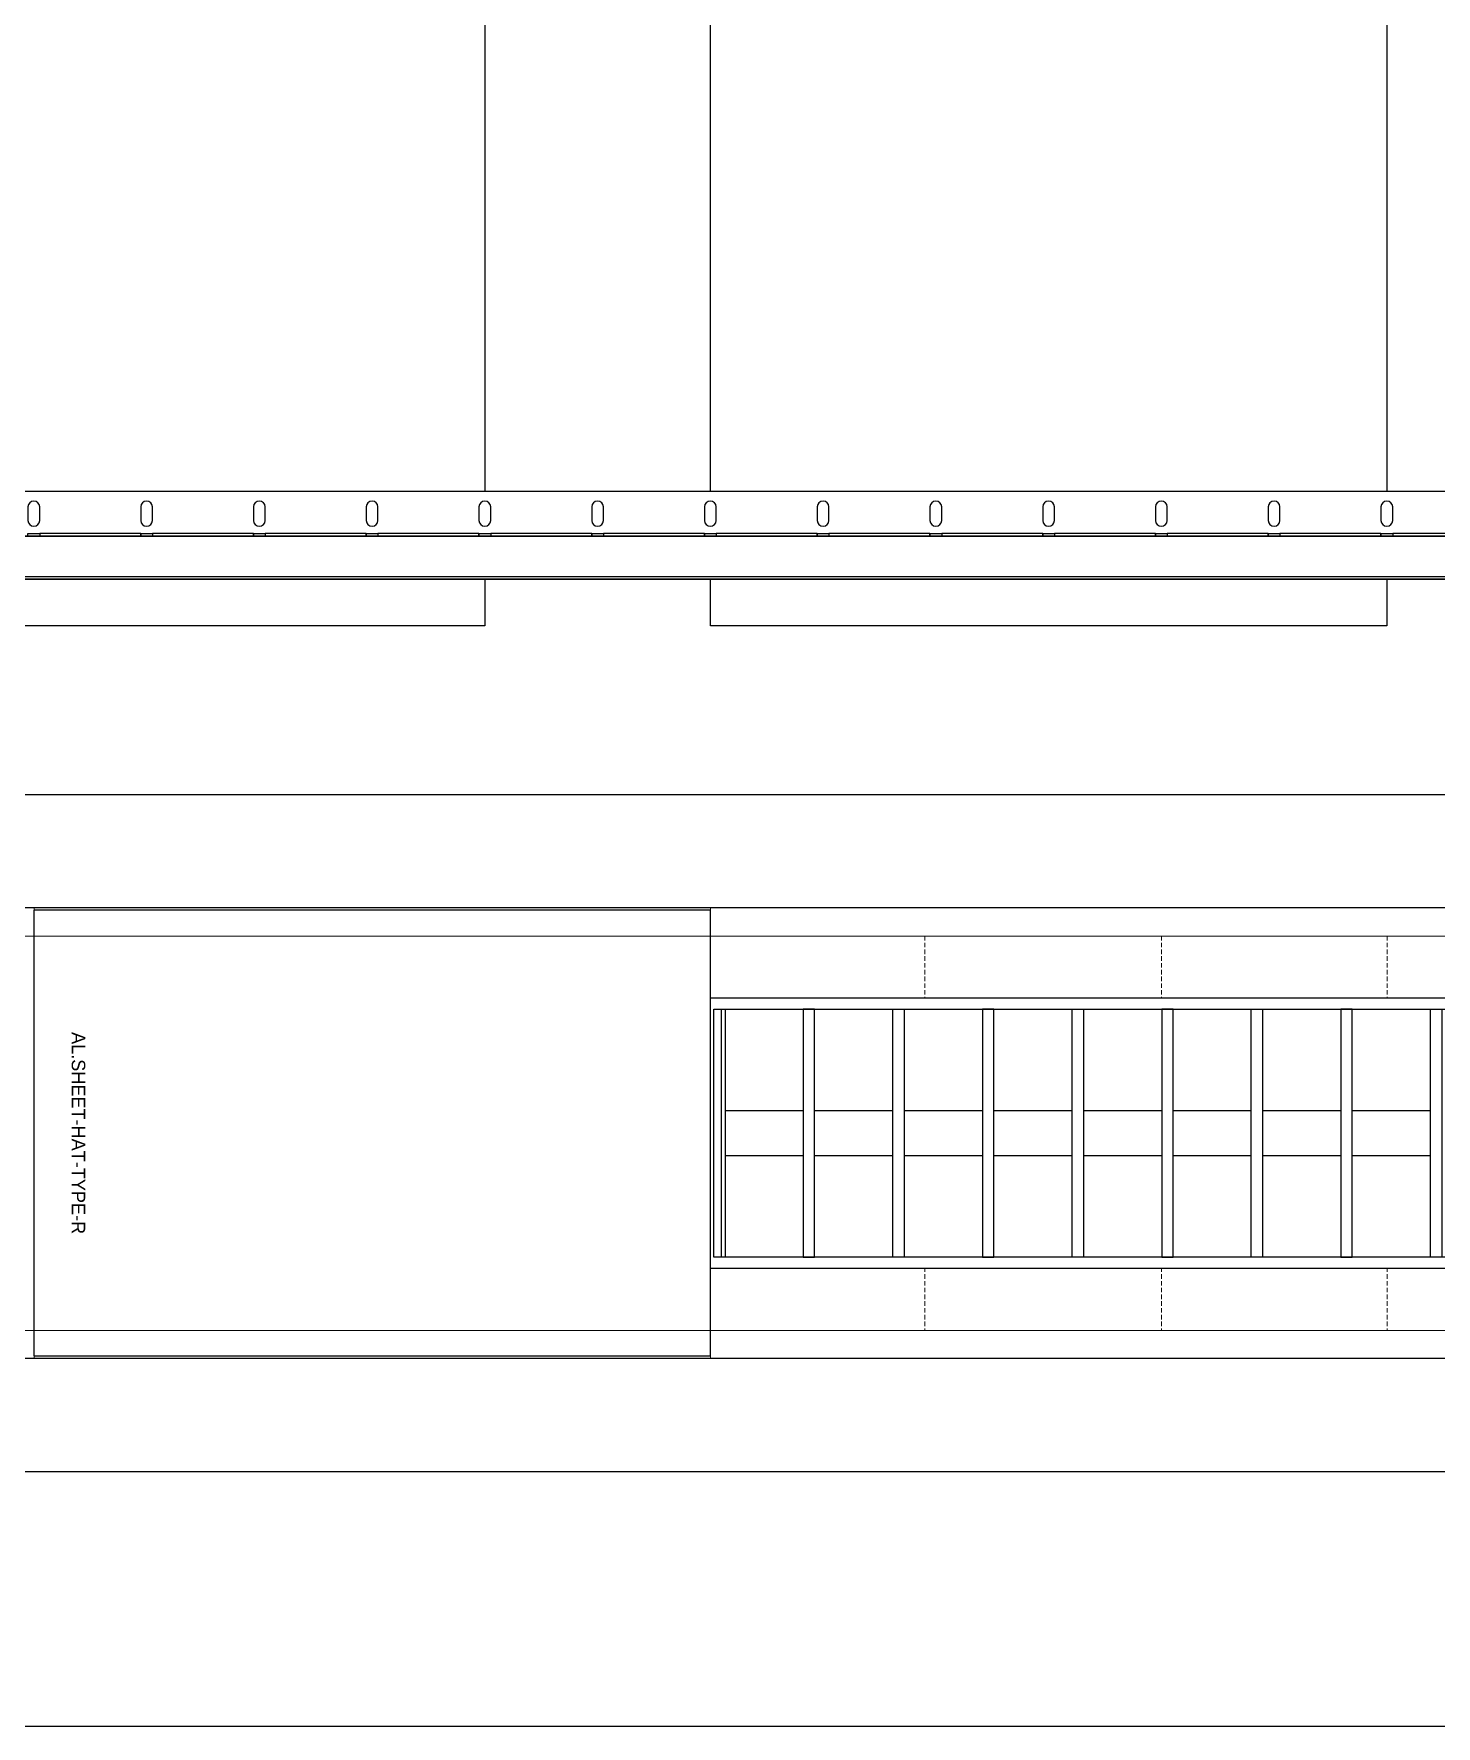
# Model space of a CAD drawing. Header units: millimetres. Extents: x -962357 to -591296, y -223672 to 59420.
# Drawn here: x -789230 to -788608, y -179329 to -178579 of the extents above; entities that cross this region are included whole.
import ezdxf
from ezdxf.enums import TextEntityAlignment as Align

# ---------------------------------------------------------------- set-up
doc = ezdxf.new("R2010")
doc.units = ezdxf.units.MM
doc.linetypes.add('DPA_Hidden 50', pattern=[3, 2, -1])
for name, color, linetype in [('000 - WIPEOUT', 250, 'Continuous'), ('001 - ASCESSORIES', 251, 'Continuous'), ('A04_TUBE SERIES', 2, 'Continuous'), ('A11_ALU.SOLID SHEET', 2, 'Continuous')]:
    doc.layers.add(name, color=color, linetype=linetype)
doc.layers.add('A-GLAZ-CURT', color=2, linetype='Continuous', lineweight=9)

# ---------------------------------------------------------------- blocks, each defined once
blk = doc.blocks.new('*U4626')
at = {"layer": 'A11_ALU.SOLID SHEET', "color": 0}
blk.add_lwpolyline([(300, -98.8), (300, 98.8), (0, 98.8), (0, -98.8)], close=True, dxfattribs=at)
at = {"layer": 'Defpoints', "color": 250}
blk.add_point((0, 0), dxfattribs=at)
blk.add_text('AL.SHEET-HAT-TYPE-R', height=6, rotation=270, dxfattribs=at).set_placement((15, 0), align=Align.BOTTOM_CENTER)
blk = doc.blocks.new('*U4621')
at = {"color": 1}
blk.add_wipeout([(600, -60), (-600, -60), (-600, 60), (600, 60)], dxfattribs=at).dxf.layer = '000 - WIPEOUT'
at = {"layer": '001 - ASCESSORIES', "color": 0}
blk.add_lwpolyline([(600, -60), (-600, -60), (-600, 60), (600, 60)], close=True, dxfattribs=at)
at = {"layer": '001 - ASCESSORIES'}
for points in [[(-593.5, -55), (-598.5, -55), (-598.5, 55), (-593.5, 55)], [(595, -55), (-595, -55), (-595, 55), (595, 55)], [(-558.77, -55), (-553.77, -55), (-553.77, 55), (-558.77, 55)], [(-514.03, -55), (-519.03, -55), (-519.03, 55), (-514.03, 55)], [(-479.3, -55), (-474.3, -55), (-474.3, 55), (-479.3, 55)], [(-434.57, -55), (-439.57, -55), (-439.57, 55), (-434.57, 55)], [(-399.83, -55), (-394.83, -55), (-394.83, 55), (-399.83, 55)], [(-355.1, -55), (-360.1, -55), (-360.1, 55), (-355.1, 55)], [(-320.37, -55), (-315.37, -55), (-315.37, 55), (-320.37, 55)], [(-275.63, -55), (-280.63, -55), (-280.63, 55), (-275.63, 55)]]:
    blk.add_lwpolyline(points, close=True, dxfattribs=at)
for points in [[(-593.5, 10), (-558.77, 10)], [(-553.77, 10), (-519.03, 10)], [(-514.03, 10), (-479.3, 10)], [(-474.3, 10), (-439.57, 10)], [(-434.57, 10), (-399.83, 10)], [(-394.83, 10), (-360.1, 10)], [(-355.1, 10), (-320.37, 10)], [(-315.37, 10), (-280.63, 10)], [(-593.5, -10), (-558.77, -10)], [(-553.77, -10), (-519.03, -10)], [(-514.03, -10), (-479.3, -10)], [(-474.3, -10), (-439.57, -10)], [(-434.57, -10), (-399.83, -10)], [(-394.83, -10), (-360.1, -10)], [(-355.1, -10), (-320.37, -10)], [(-315.37, -10), (-280.63, -10)]]:
    blk.add_lwpolyline(points, dxfattribs=at)
blk = doc.blocks.new('*U4646')
blk.add_attdef('EXTR.OVL-LENGTH_', (-25, -59.09), '', height=5)
blk.add_wipeout([(-25, 0), (25, 0), (25, 67400), (-25, 67400)]).dxf.layer = '000 - WIPEOUT'
at = {"layer": 'A04_TUBE SERIES', "color": 0}
blk.add_lwpolyline([(-25, 0), (25, 0), (25, 67400), (-25, 67400)], close=True, dxfattribs=at)
blk = doc.blocks.new('*U4648')
blk.add_attdef('EXTR.OVL-LENGTH_', (-25, -59.09), '', height=5)
blk.add_wipeout([(-25, 0), (25, 0), (25, 67400), (-25, 67400)]).dxf.layer = '000 - WIPEOUT'
at = {"layer": 'A04_TUBE SERIES', "color": 0}
blk.add_lwpolyline([(-25, 0), (25, 0), (25, 67400), (-25, 67400)], close=True, dxfattribs=at)
blk = doc.blocks.new('*U4717')
at = {"color": 3}
for points in [[(-1050, -28850), (1050, -28850), (1050, -29150), (-1050, -29150)], [(-1050, -29250), (1050, -29250), (1050, -29550), (-1050, -29550)]]:
    blk.add_wipeout(points, dxfattribs=at).dxf.layer = '000 - WIPEOUT'
at = {"layer": 'A11_ALU.SOLID SHEET', "color": 0, "linetype": 'ByBlock'}
for points in [[(-1050, -29150), (1050, -29150), (1050, -28850), (-1050, -28850)], [(-1050, -29550), (1050, -29550), (1050, -29250), (-1050, -29250)]]:
    blk.add_lwpolyline(points, close=True, dxfattribs=at)
blk = doc.blocks.new('000 - ASSCESSORIES_FAMELINE_GALV.BRACKET_FITTING_Z-PROFILE_HR-02AA_TOP_VIEW')
blk.add_wipeout([(-1200, 39), (1200, 39), (1200, 0), (-1200, 0)]).dxf.layer = '000 - WIPEOUT'
at = {"layer": '001 - ASCESSORIES', "linetype": 'Continuous'}
for p, q in [((-1200, 39), (1200, 39)), ((-1200, 0), (1200, 0))]:
    blk.add_line(p, q, dxfattribs=at)
at = {"layer": '001 - ASCESSORIES', "color": 1, "linetype": 'ByBlock'}
for p, q in [((222.4, 20.2), (222.4, 19)), ((272.4, 20.2), (272.4, 19)), ((322.4, 20.2), (322.4, 19)), ((372.4, 20.2), (372.4, 19)), ((422.4, 20.2), (422.4, 19)), ((472.4, 20.2), (472.4, 19)), ((522.4, 20.2), (522.4, 19)), ((572.4, 20.2), (572.4, 19)), ((622.4, 20.2), (622.4, 19)), ((672.4, 20.2), (672.4, 19)), ((722.4, 20.2), (722.4, 19)), ((772.4, 20.2), (772.4, 19))]:
    blk.add_line(p, q, dxfattribs=at)
at = {"layer": '001 - ASCESSORIES', "color": 0, "linetype": 'ByBlock'}
blk.add_lwpolyline([(-1200, 39), (1200, 39), (1200, 19), (-1200, 19)], close=True, dxfattribs=at)
at = {"layer": '001 - ASCESSORIES'}
for points in [[(177.6, 26), (177.6, 32, 1), (172.4, 32), (172.4, 26, 1)], [(227.6, 26), (227.6, 32, 1), (222.4, 32), (222.4, 26, 1)], [(277.6, 26), (277.6, 32, 1), (272.4, 32), (272.4, 26, 1)], [(327.6, 26), (327.6, 32, 1), (322.4, 32), (322.4, 26, 1)], [(377.6, 26), (377.6, 32, 1), (372.4, 32), (372.4, 26, 1)], [(427.6, 26), (427.6, 32, 1), (422.4, 32), (422.4, 26, 1)], [(477.6, 26), (477.6, 32, 1), (472.4, 32), (472.4, 26, 1)], [(527.6, 26), (527.6, 32, 1), (522.4, 32), (522.4, 26, 1)], [(577.6, 26), (577.6, 32, 1), (572.4, 32), (572.4, 26, 1)], [(627.6, 26), (627.6, 32, 1), (622.4, 32), (622.4, 26, 1)], [(677.6, 26), (677.6, 32, 1), (672.4, 32), (672.4, 26, 1)], [(727.6, 26), (727.6, 32, 1), (722.4, 32), (722.4, 26, 1)], [(777.6, 26), (777.6, 32, 1), (772.4, 32), (772.4, 26, 1)]]:
    blk.add_lwpolyline(points, format="xyb", close=True, dxfattribs=at)
blk.add_lwpolyline([(-1200, 19), (1200, 19), (1200, 0), (-1200, 0)], close=True, dxfattribs=at)
at = {"layer": '001 - ASCESSORIES', "color": 1, "linetype": 'ByBlock'}
for points in [[(172.4, 20.2), (177.6, 20.2), (177.6, 19), (172.4, 19)], [(222.4, 20.2), (177.6, 20.2), (177.6, 19), (222.4, 19)], [(222.4, 20.2), (227.6, 20.2), (227.6, 19), (222.4, 19)], [(272.4, 20.2), (227.6, 20.2), (227.6, 19), (272.4, 19)], [(272.4, 20.2), (277.6, 20.2), (277.6, 19), (272.4, 19)], [(322.4, 20.2), (277.6, 20.2), (277.6, 19), (322.4, 19)], [(322.4, 20.2), (327.6, 20.2), (327.6, 19), (322.4, 19)], [(372.4, 20.2), (327.6, 20.2), (327.6, 19), (372.4, 19)], [(372.4, 20.2), (377.6, 20.2), (377.6, 19), (372.4, 19)], [(422.4, 20.2), (377.6, 20.2), (377.6, 19), (422.4, 19)], [(422.4, 20.2), (427.6, 20.2), (427.6, 19), (422.4, 19)], [(472.4, 20.2), (427.6, 20.2), (427.6, 19), (472.4, 19)], [(472.4, 20.2), (477.6, 20.2), (477.6, 19), (472.4, 19)], [(522.4, 20.2), (477.6, 20.2), (477.6, 19), (522.4, 19)], [(522.4, 20.2), (527.6, 20.2), (527.6, 19), (522.4, 19)], [(572.4, 20.2), (527.6, 20.2), (527.6, 19), (572.4, 19)], [(572.4, 20.2), (577.6, 20.2), (577.6, 19), (572.4, 19)], [(622.4, 20.2), (577.6, 20.2), (577.6, 19), (622.4, 19)], [(622.4, 20.2), (627.6, 20.2), (627.6, 19), (622.4, 19)], [(672.4, 20.2), (627.6, 20.2), (627.6, 19), (672.4, 19)], [(672.4, 20.2), (677.6, 20.2), (677.6, 19), (672.4, 19)], [(722.4, 20.2), (677.6, 20.2), (677.6, 19), (722.4, 19)], [(722.4, 20.2), (727.6, 20.2), (727.6, 19), (722.4, 19)], [(772.4, 20.2), (727.6, 20.2), (727.6, 19), (772.4, 19)], [(772.4, 20.2), (777.6, 20.2), (777.6, 19), (772.4, 19)], [(822.4, 20.2), (777.6, 20.2), (777.6, 19), (822.4, 19)]]:
    blk.add_lwpolyline(points, close=True, dxfattribs=at)
at = {"layer": '001 - ASCESSORIES', "color": 2}
blk.add_lwpolyline([(-1200, 1.2), (1200, 1.2), (1200, 0), (-1200, 0)], close=True, dxfattribs=at)
blk = doc.blocks.new('*U4946')
at = {"layer": '001 - ASCESSORIES', "linetype": 'ByBlock', "rotation": 180}
blk.add_blockref('000 - ASSCESSORIES_FAMELINE_GALV.BRACKET_FITTING_Z-PROFILE_HR-02AA_TOP_VIEW', (-28800, 39), dxfattribs=at)
blk = doc.blocks.new('*U4956')
blk.add_lwpolyline([(27650, -551.98), (-107450, -551.98), (-107450, -3555), (27650, -3555)], close=True)
at = {"layer": 'A11_ALU.SOLID SHEET', "color": 1}
blk.add_blockref('*U4626', (-44550, -3292), dxfattribs=at)
blk.add_blockref('*U4621', (-43650, -3292))
at = {"layer": 'A04_TUBE SERIES', "color": 0, "linetype": 'ByBlock', "rotation": 90}
for name, p in [('*U4646', (-39950, -3167)), ('*U4648', (-39950, -3417))]:
    blk.add_blockref(name, p, dxfattribs=at)
at = {"layer": 'A11_ALU.SOLID SHEET', "color": 0, "linetype": 'ByBlock', "xscale": -1, "rotation": 90}
blk.add_blockref('*U4717', (-73500, -2017), dxfattribs=at)
at = {"layer": '001 - ASCESSORIES', "linetype": 'ByBlock', "rotation": 180}
blk.add_blockref('*U4946', (-73525, -3007.3), dxfattribs=at)
blk = doc.blocks.new('DPA_CP_Metal Ceiling Luminaire2 - Linear Luminaire-12404975-4160-01 UPPER PLATFORM LEVEL - REFLECTED CEILING PLAN')
at = {"layer": 'A-GLAZ-CURT'}
for p, q in [((-786932.37, 2701.52), (-786932.37, 2976.52)), ((-786932.37, 2976.52), (-785732.37, 2976.52)), ((-786932.37, 2976.52), (-786932.37, 2701.52)), ((-785732.37, 2976.52), (-786932.37, 2976.52)), ((-786932.37, 2976.52), (-785732.37, 2976.52)), ((-785732.37, 2976.52), (-785732.37, 2701.52)), ((-785732.37, 2701.52), (-785732.37, 2976.52)), ((-786932.37, 2939.02), (-786932.37, 2701.52)), ((-785732.37, 2939.02), (-785732.37, 2701.52)), ((-786932.37, 2926.52), (-785732.37, 2926.52)), ((-786932.37, 2751.52), (-785732.37, 2751.52)), ((-785732.37, 2701.52), (-786932.37, 2701.52)), ((-785732.37, 2701.52), (-786932.37, 2701.52)), ((-786932.37, 2701.52), (-785732.37, 2701.52))]:
    blk.add_line(p, q, dxfattribs=at)
at = {"layer": 'A-GLAZ-CURT', "linetype": 'DPA_Hidden 50'}
for p, q in [((-786837.37, 2926.52), (-786837.37, 2751.52)), ((-786732.37, 2926.52), (-786732.37, 2751.52)), ((-786632.37, 2926.52), (-786632.37, 2751.52))]:
    blk.add_line(p, q, dxfattribs=at)
blk = doc.blocks.new('DPA_CP_Metal Ceiling Panel1 - Horizontal with Gap-13297912-4160-01 UPPER PLATFORM LEVEL - REFLECTED CEILING PLAN')
at = {"layer": 'A-GLAZ-CURT'}
for p, q in [((-786232.37, 151.52), (-786232.37, 426.52)), ((-786232.37, 151.52), (-786232.37, 426.52)), ((-786232.37, 426.52), (-785932.37, 426.52)), ((-786232.37, 426.52), (-785932.37, 426.52)), ((-786232.37, 151.52), (-786232.37, 426.52)), ((-785932.37, 151.52), (-785932.37, 426.52)), ((-785932.37, 426.52), (-785932.37, 151.52)), ((-785932.37, 426.52), (-785932.37, 151.52)), ((-786232.37, 376.52), (-785932.37, 376.52)), ((-786232.37, 201.52), (-785932.37, 201.52)), ((-786232.37, 151.52), (-785932.37, 151.52)), ((-785932.37, 151.52), (-786232.37, 151.52)), ((-785932.37, 151.52), (-786232.37, 151.52))]:
    blk.add_line(p, q, dxfattribs=at)
blk = doc.blocks.new('*U434')
at = {"layer": 'A11_ALU.SOLID SHEET', "color": 0}
blk.add_lwpolyline([(300, -98.8), (300, 98.8), (0, 98.8), (0, -98.8)], close=True, dxfattribs=at)
at = {"layer": 'Defpoints', "color": 250}
blk.add_point((0, 0), dxfattribs=at)
blk.add_text('AL.SHEET-HAT-TYPE-R', height=6, rotation=270, dxfattribs=at).set_placement((15, 0), align=Align.BOTTOM_CENTER)
blk = doc.blocks.new('*U453')
at = {"color": 1}
blk.add_wipeout([(600, -60), (-600, -60), (-600, 60), (600, 60)], dxfattribs=at).dxf.layer = '000 - WIPEOUT'
at = {"layer": '001 - ASCESSORIES', "color": 0}
blk.add_lwpolyline([(600, -60), (-600, -60), (-600, 60), (600, 60)], close=True, dxfattribs=at)
at = {"layer": '001 - ASCESSORIES'}
for points in [[(-593.5, -55), (-598.5, -55), (-598.5, 55), (-593.5, 55)], [(595, -55), (-595, -55), (-595, 55), (595, 55)], [(-558.77, -55), (-553.77, -55), (-553.77, 55), (-558.77, 55)], [(-514.03, -55), (-519.03, -55), (-519.03, 55), (-514.03, 55)], [(-479.3, -55), (-474.3, -55), (-474.3, 55), (-479.3, 55)], [(-434.57, -55), (-439.57, -55), (-439.57, 55), (-434.57, 55)], [(-399.83, -55), (-394.83, -55), (-394.83, 55), (-399.83, 55)], [(-355.1, -55), (-360.1, -55), (-360.1, 55), (-355.1, 55)], [(-320.37, -55), (-315.37, -55), (-315.37, 55), (-320.37, 55)], [(-275.63, -55), (-280.63, -55), (-280.63, 55), (-275.63, 55)]]:
    blk.add_lwpolyline(points, close=True, dxfattribs=at)
for points in [[(-593.5, 10), (-558.77, 10)], [(-553.77, 10), (-519.03, 10)], [(-514.03, 10), (-479.3, 10)], [(-474.3, 10), (-439.57, 10)], [(-434.57, 10), (-399.83, 10)], [(-394.83, 10), (-360.1, 10)], [(-355.1, 10), (-320.37, 10)], [(-315.37, 10), (-280.63, 10)], [(-593.5, -10), (-558.77, -10)], [(-553.77, -10), (-519.03, -10)], [(-514.03, -10), (-479.3, -10)], [(-474.3, -10), (-439.57, -10)], [(-434.57, -10), (-399.83, -10)], [(-394.83, -10), (-360.1, -10)], [(-355.1, -10), (-320.37, -10)], [(-315.37, -10), (-280.63, -10)]]:
    blk.add_lwpolyline(points, dxfattribs=at)
blk = doc.blocks.new('*U725')
blk.add_attdef('EXTR.OVL-LENGTH_', (-25, -59.09), '', height=5)
blk.add_wipeout([(-25, 0), (25, 0), (25, 67400), (-25, 67400)]).dxf.layer = '000 - WIPEOUT'
at = {"layer": 'A04_TUBE SERIES', "color": 0}
blk.add_lwpolyline([(-25, 0), (25, 0), (25, 67400), (-25, 67400)], close=True, dxfattribs=at)
blk = doc.blocks.new('*U726')
blk.add_attdef('EXTR.OVL-LENGTH_', (-25, -59.09), '', height=5)
blk.add_wipeout([(-25, 0), (25, 0), (25, 67400), (-25, 67400)]).dxf.layer = '000 - WIPEOUT'
at = {"layer": 'A04_TUBE SERIES', "color": 0}
blk.add_lwpolyline([(-25, 0), (25, 0), (25, 67400), (-25, 67400)], close=True, dxfattribs=at)
blk = doc.blocks.new('*U695')
at = {"color": 3}
for points in [[(-1050, -28850), (1050, -28850), (1050, -29150), (-1050, -29150)], [(-1050, -29250), (1050, -29250), (1050, -29550), (-1050, -29550)]]:
    blk.add_wipeout(points, dxfattribs=at).dxf.layer = '000 - WIPEOUT'
at = {"layer": 'A11_ALU.SOLID SHEET', "color": 0, "linetype": 'ByBlock'}
for points in [[(-1050, -29150), (1050, -29150), (1050, -28850), (-1050, -28850)], [(-1050, -29550), (1050, -29550), (1050, -29250), (-1050, -29250)]]:
    blk.add_lwpolyline(points, close=True, dxfattribs=at)
blk = doc.blocks.new('*U556')
at = {"layer": '001 - ASCESSORIES', "linetype": 'ByBlock', "rotation": 180}
blk.add_blockref('000 - ASSCESSORIES_FAMELINE_GALV.BRACKET_FITTING_Z-PROFILE_HR-02AA_TOP_VIEW', (-28800, 39), dxfattribs=at)

msp = doc.modelspace()

# ---------------------------------------------------------------- block references
at = {"layer": 'A-GLAZ-CURT'}
for name, p in [('DPA_CP_Metal Ceiling Luminaire2 - Linear Luminaire-12404975-4160-01 UPPER PLATFORM LEVEL - REFLECTED CEILING PLAN', (-3497.5, -181905.5)), ('DPA_CP_Metal Ceiling Panel1 - Horizontal with Gap-13297912-4160-01 UPPER PLATFORM LEVEL - REFLECTED CEILING PLAN', (-2997.5, -179355.5)), ('DPA_CP_Metal Ceiling Luminaire2 - Linear Luminaire-12404975-4160-01 UPPER PLATFORM LEVEL - REFLECTED CEILING PLAN', (-1997.5, -181905.5))]:
    msp.add_blockref(name, p, dxfattribs=at)

# ---------------------------------------------------------------- next in the draw order: block references
msp.add_blockref('*U4956', (-744680, -175774.39))

# ---------------------------------------------------------------- next in the draw order: linework, layer by layer
msp.add_lwpolyline([(-717030, -176326.37), (-852130, -176326.37), (-852130, -179329.4), (-717030, -179329.4)], close=True)

# ---------------------------------------------------------------- next in the draw order: block references
at = {"layer": 'A11_ALU.SOLID SHEET', "color": 1}
msp.add_blockref('*U434', (-789230, -179066.39), dxfattribs=at)

# ---------------------------------------------------------------- next in the draw order: block references
msp.add_blockref('*U453', (-788330, -179066.39))
at = {"layer": 'A04_TUBE SERIES', "color": 0, "linetype": 'ByBlock', "rotation": 90}
for name, p in [('*U725', (-784630, -178941.39)), ('*U726', (-784630, -179191.39))]:
    msp.add_blockref(name, p, dxfattribs=at)
at = {"layer": 'A11_ALU.SOLID SHEET', "color": 0, "linetype": 'ByBlock', "xscale": -1, "rotation": 90}
msp.add_blockref('*U695', (-818180, -177791.39), dxfattribs=at)

# ---------------------------------------------------------------- next in the draw order: block references
at = {"layer": '001 - ASCESSORIES', "linetype": 'ByBlock', "rotation": 180}
msp.add_blockref('*U556', (-818205, -178781.69), dxfattribs=at)

doc.saveas('drawing.dxf')
